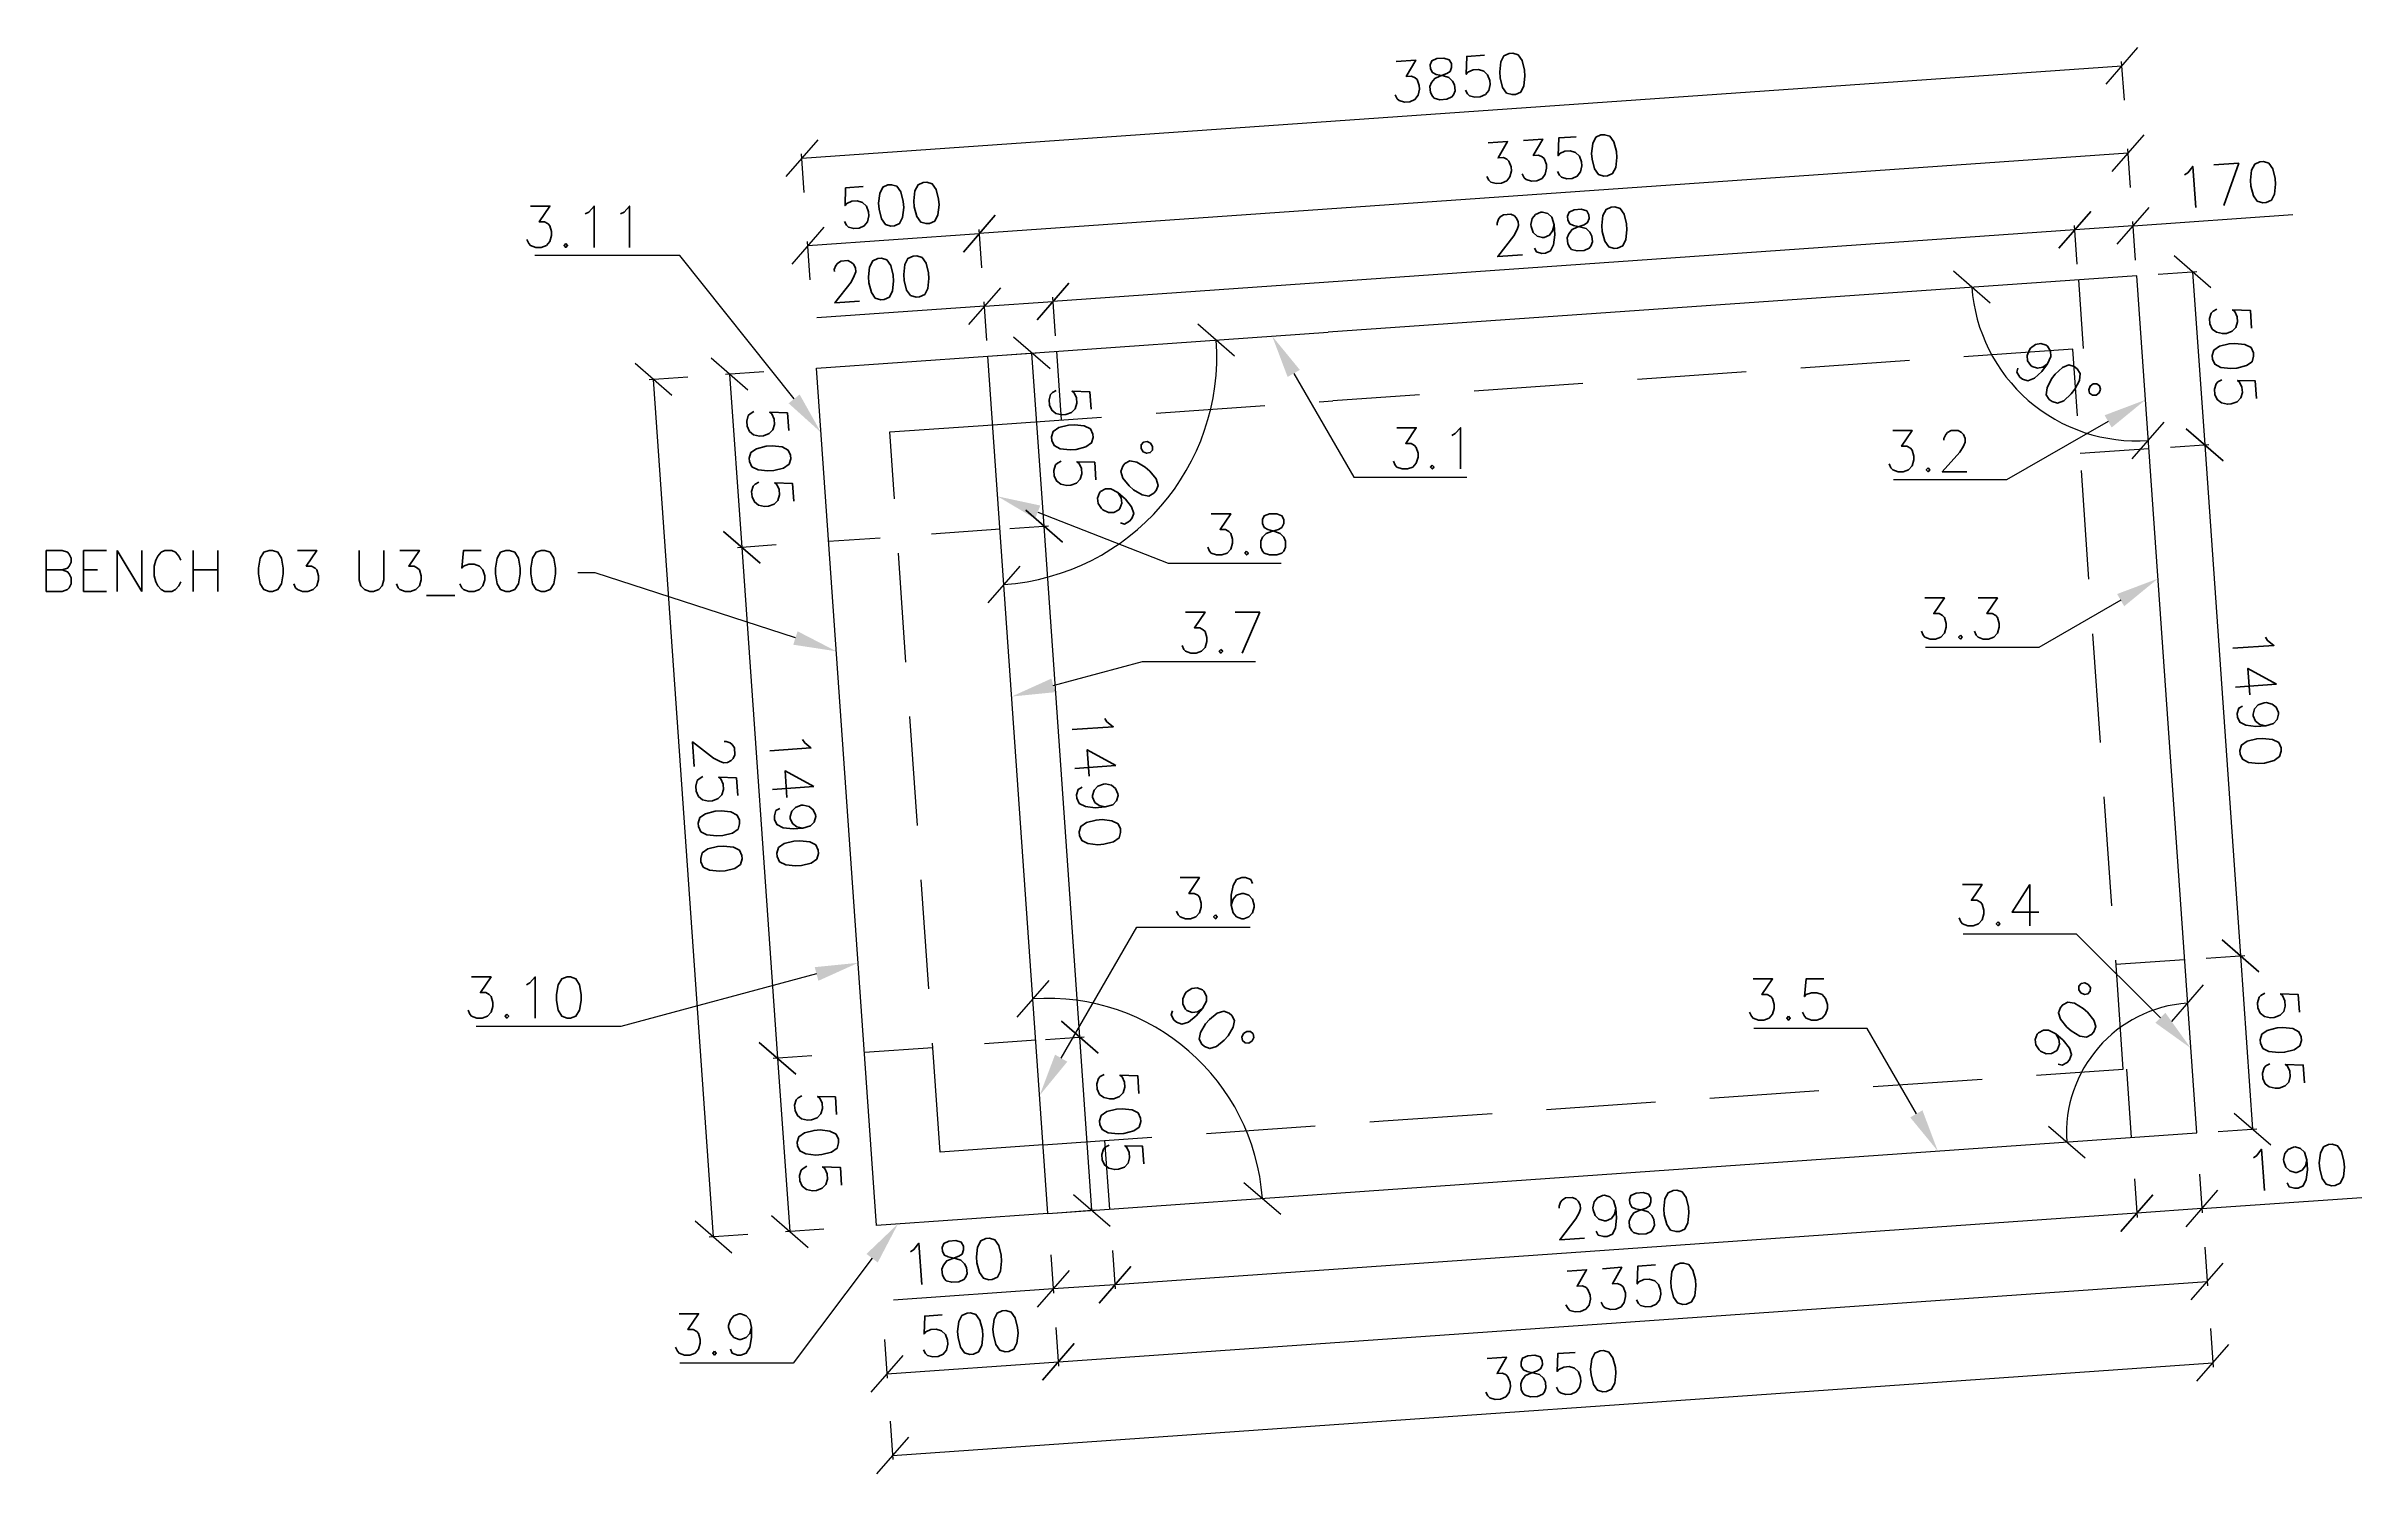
# Model space of a CAD drawing. Header units: millimetres. Extents: x 5046 to 103012, y -15969 to 47766.
# Drawn here: x 81399 to 88135, y 32828 to 36980 of the extents above; entities that cross this region are included whole.
import ezdxf
from ezdxf import colors
from ezdxf.entities.mleader import LeaderData, LeaderLine
from ezdxf.math import Vec2, Vec3

# ---------------------------------------------------------------- set-up
doc = ezdxf.new("R2010")
doc.units = ezdxf.units.MM
doc.linetypes.add('HIDDEN2', pattern=[4.7625, 3.175, -1.5875])
doc.layers.get('0').update_dxf_attribs({"lineweight": 0})
doc.layers.get('Defpoints').update_dxf_attribs({"lineweight": 0})
doc.layers.add('DIM', color=3, linetype='Continuous', lineweight=0)
for name, color, linetype in [('L_KS2 350', 150, 'Continuous'), ('L_KS2 550-350', 190, 'Continuous'), ('L_KS_inderside', 40, 'HIDDEN2'), ('L_U3 Bench', 1, 'Continuous'), ('Profil główny', 7, 'Continuous')]:
    doc.layers.add(name, color=color, linetype=linetype)
doc.styles.add('Skala 1-50', font='simplex.shx', dxfattribs={"height": 120})
doc.dimstyles.new('Skala 1-50', dxfattribs={"dimtxt": 12, "dimasz": 100, "dimexe": 12.5, "dimexo": 0.625, "dimgap": 40, "dimtad": 1, "dimdec": 0, "dimtxsty": 'Skala 1-50', "dimblk": 'OBLIQUE', "dimcen": 2.5, "dimadec": 0, "dimazin": 0, "dimtfac": 1, "dimtdec": 0, "dimtmove": 0, "dimatfit": 3, "dimldrblk": 'OBLIQUE', "dimfxl": 100, "dimfxlon": 1, "dimarcsym": 0})

# ---------------------------------------------------------------- blocks, each defined once
blk = doc.blocks.new('_Oblique')
at = {"color": 0, "linetype": 'ByBlock', "lineweight": -2}
blk.add_line((-0.5, -0.5), (0.5, 0.5), dxfattribs=at)
blk = doc.blocks.new('*D2407')
at = {"layer": 'Defpoints', "color": 0}
for p in [(87480, 36313), (87515.3, 35809.2), (87677.8, 35820.6)]:
    blk.add_point(p, dxfattribs=at)
at = {"layer": 'DIM', "color": 0, "lineweight": -2}
for p, q in [((87542.8, 36317.4), (87655, 36325.2)), ((87642.5, 36324.3), (87677.8, 35820.6)), ((87578, 35813.6), (87690.3, 35821.4))]:
    blk.add_line(p, q, dxfattribs=at)
at = {"layer": 'DIM', "color": 0, "linetype": 'ByBlock', "lineweight": -2, "xscale": 100, "yscale": 100, "zscale": 100}
for p, rotation in [((87642.5, 36324.3), 94.00541827073125), ((87677.8, 35820.6), 274.0054182707312)]:
    blk.add_blockref('_Oblique', p, dxfattribs=dict(at, rotation=rotation))
at = {"layer": 'DIM', "color": 0, "insert": (87759.9, 36079.4), "char_height": 120, "attachment_point": 5, "rotation": 274.00542, "style": 'Skala 1-50'}
blk.add_mtext('505', dxfattribs=at)
blk = doc.blocks.new('*D2408')
at = {"layer": 'Defpoints', "color": 0}
for p in [(87515.3, 35809.2), (87619.3, 34322.8), (87781.9, 34334.2)]:
    blk.add_point(p, dxfattribs=at)
at = {"layer": 'DIM', "color": 0, "lineweight": -2}
for p, q in [((87578, 35813.6), (87690.3, 35821.4)), ((87677.8, 35820.6), (87781.9, 34334.2)), ((87682.1, 34327.2), (87794.3, 34335.1))]:
    blk.add_line(p, q, dxfattribs=at)
at = {"layer": 'DIM', "color": 0, "linetype": 'ByBlock', "lineweight": -2, "xscale": 100, "yscale": 100, "zscale": 100}
for p, rotation in [((87677.8, 35820.6), 94.00541827073228), ((87781.9, 34334.2), 274.0054182707323)]:
    blk.add_blockref('_Oblique', p, dxfattribs=dict(at, rotation=rotation))
at = {"layer": 'DIM', "color": 0, "insert": (87829.6, 35084.4), "char_height": 120, "attachment_point": 5, "rotation": 274.00542, "style": 'Skala 1-50'}
blk.add_mtext('1490', dxfattribs=at)
blk = doc.blocks.new('*D2409')
at = {"layer": 'Defpoints', "color": 0}
for p in [(87619.3, 34322.8), (87654.6, 33819.1), (87817.2, 33830.4)]:
    blk.add_point(p, dxfattribs=at)
at = {"layer": 'DIM', "color": 0, "lineweight": -2}
for p, q in [((87682.1, 34327.2), (87794.3, 34335.1)), ((87781.9, 34334.2), (87817.2, 33830.4)), ((87717.4, 33823.5), (87829.6, 33831.3))]:
    blk.add_line(p, q, dxfattribs=at)
at = {"layer": 'DIM', "color": 0, "linetype": 'ByBlock', "lineweight": -2, "xscale": 100, "yscale": 100, "zscale": 100}
for p, rotation in [((87781.9, 34334.2), 94.00541827072783), ((87817.2, 33830.4), 274.0054182707278)]:
    blk.add_blockref('_Oblique', p, dxfattribs=dict(at, rotation=rotation))
at = {"layer": 'DIM', "color": 0, "insert": (87899.3, 34089.3), "char_height": 120, "attachment_point": 5, "rotation": 274.00542, "style": 'Skala 1-50'}
blk.add_mtext('505', dxfattribs=at)
blk = doc.blocks.new('*D2410')
at = {"layer": 'Defpoints', "color": 0}
for p in [(87654.6, 33819.1), (87465.1, 33805.8), (87480.5, 33585.8)]:
    blk.add_point(p, dxfattribs=at)
at = {"layer": 'DIM', "color": 0, "lineweight": -2}
for p, q in [((87473.5, 33685.5), (87481.3, 33573.3)), ((87663, 33698.8), (87670.9, 33586.6)), ((87670, 33599.1), (88134.6, 33631.6)), ((87670, 33599.1), (87480.5, 33585.8))]:
    blk.add_line(p, q, dxfattribs=at)
at = {"layer": 'DIM', "color": 0, "linetype": 'ByBlock', "lineweight": -2, "xscale": 100, "yscale": 100, "zscale": 100}
for p, rotation in [((87480.5, 33585.8), 184.0054182707321), ((87670, 33599.1), 4.005418270732084)]:
    blk.add_blockref('_Oblique', p, dxfattribs=dict(at, rotation=rotation))
at = {"layer": 'DIM', "color": 0, "insert": (87945.2, 33718.6), "char_height": 120, "attachment_point": 5, "rotation": 4.00542, "style": 'Skala 1-50'}
blk.add_mtext('190', dxfattribs=at)
blk = doc.blocks.new('*D2411')
at = {"layer": 'Defpoints', "color": 0}
for p in [(87465.1, 33805.8), (84492.4, 33597.6), (84507.8, 33377.6)]:
    blk.add_point(p, dxfattribs=at)
at = {"layer": 'DIM', "color": 0, "lineweight": -2}
for p, q in [((87473.5, 33685.5), (87481.3, 33573.3)), ((87480.5, 33585.8), (84507.8, 33377.6)), ((84500.8, 33477.4), (84508.6, 33365.2))]:
    blk.add_line(p, q, dxfattribs=at)
at = {"layer": 'DIM', "color": 0, "linetype": 'ByBlock', "lineweight": -2, "xscale": 100, "yscale": 100, "zscale": 100}
for p, rotation in [((87480.5, 33585.8), 4.005418270732286), ((84507.8, 33377.6), 184.0054182707323)]:
    blk.add_blockref('_Oblique', p, dxfattribs=dict(at, rotation=rotation))
at = {"layer": 'DIM', "color": 0, "insert": (85987.1, 33581.5), "char_height": 120, "attachment_point": 5, "rotation": 4.00542, "style": 'Skala 1-50'}
blk.add_mtext('2980', dxfattribs=at)
blk = doc.blocks.new('*D2412')
at = {"layer": 'Defpoints', "color": 0}
for p in [(84312.8, 33585.1), (84492.4, 33597.6), (84328.2, 33365.1)]:
    blk.add_point(p, dxfattribs=at)
at = {"layer": 'DIM', "color": 0, "lineweight": -2}
for p, q in [((84500.8, 33477.4), (84508.6, 33365.2)), ((84321.2, 33464.8), (84329.1, 33352.6)), ((84328.2, 33365.1), (83863.6, 33332.5)), ((84507.8, 33377.6), (84328.2, 33365.1))]:
    blk.add_line(p, q, dxfattribs=at)
at = {"layer": 'DIM', "color": 0, "linetype": 'ByBlock', "lineweight": -2, "xscale": 100, "yscale": 100, "zscale": 100}
for p, rotation in [((84328.2, 33365.1), 184.005418270699), ((84507.8, 33377.6), 4.005418270698956)]:
    blk.add_blockref('_Oblique', p, dxfattribs=dict(at, rotation=rotation))
at = {"layer": 'DIM', "color": 0, "insert": (84039, 33445.1), "char_height": 120, "attachment_point": 5, "rotation": 4.00542, "style": 'Skala 1-50'}
blk.add_mtext('180', dxfattribs=at)
blk = doc.blocks.new('*D2413')
at = {"layer": 'Defpoints', "color": 0}
for p in [(87654.6, 33819.1), (84312.8, 33585.1), (87684.9, 33386.9)]:
    blk.add_point(p, dxfattribs=at)
at = {"layer": 'DIM', "color": 0, "lineweight": -2}
for p, q in [((87677.9, 33486.7), (87685.7, 33374.4)), ((84343.1, 33152.9), (87684.9, 33386.9)), ((84336.1, 33252.7), (84343.9, 33140.4))]:
    blk.add_line(p, q, dxfattribs=at)
at = {"layer": 'DIM', "color": 0, "linetype": 'ByBlock', "lineweight": -2, "xscale": 100, "yscale": 100, "zscale": 100}
for p, rotation in [((87684.9, 33386.9), 4.005418270730484), ((84343.1, 33152.9), 184.0054182707305)]:
    blk.add_blockref('_Oblique', p, dxfattribs=dict(at, rotation=rotation))
at = {"layer": 'DIM', "color": 0, "insert": (86007, 33369.7), "char_height": 120, "attachment_point": 5, "rotation": 4.00542, "style": 'Skala 1-50'}
blk.add_mtext('3350', dxfattribs=at)
blk = doc.blocks.new('*D2414')
at = {"layer": 'Defpoints', "color": 0}
for p in [(83814, 33550.1), (84312.8, 33585.1), (84343.1, 33152.9)]:
    blk.add_point(p, dxfattribs=at)
at = {"layer": 'DIM', "color": 0, "lineweight": -2}
for p, q in [((83837.3, 33217.7), (83845.1, 33105.5)), ((84336.1, 33252.7), (84343.9, 33140.4)), ((83844.3, 33118), (84343.1, 33152.9))]:
    blk.add_line(p, q, dxfattribs=at)
at = {"layer": 'DIM', "color": 0, "linetype": 'ByBlock', "lineweight": -2, "xscale": 100, "yscale": 100, "zscale": 100}
for p, rotation in [((83844.3, 33118), 184.0054182707296), ((84343.1, 33152.9), 4.005418270729635)]:
    blk.add_blockref('_Oblique', p, dxfattribs=dict(at, rotation=rotation))
at = {"layer": 'DIM', "color": 0, "insert": (84086.7, 33235.2), "char_height": 120, "attachment_point": 5, "rotation": 4.00542, "style": 'Skala 1-50'}
blk.add_mtext('500', dxfattribs=at)
blk = doc.blocks.new('*D2415')
at = {"layer": 'Defpoints', "color": 0}
for p in [(87654.6, 33819.1), (83814, 33550.1), (87701.5, 33150)]:
    blk.add_point(p, dxfattribs=at)
at = {"layer": 'DIM', "color": 0, "lineweight": -2}
for p, q in [((87694.5, 33249.8), (87702.3, 33137.6)), ((83860.9, 32881.1), (87701.5, 33150)), ((83853.9, 32980.9), (83861.7, 32868.7))]:
    blk.add_line(p, q, dxfattribs=at)
at = {"layer": 'DIM', "color": 0, "linetype": 'ByBlock', "lineweight": -2, "xscale": 100, "yscale": 100, "zscale": 100}
for p, rotation in [((87701.5, 33150), 4.005418270730374), ((83860.9, 32881.1), 184.0054182707304)]:
    blk.add_blockref('_Oblique', p, dxfattribs=dict(at, rotation=rotation))
at = {"layer": 'DIM', "color": 0, "insert": (85774.2, 33115.3), "char_height": 120, "attachment_point": 5, "rotation": 4.00542, "style": 'Skala 1-50'}
blk.add_mtext('3850', dxfattribs=at)
blk = doc.blocks.new('*D2416')
at = {"layer": 'Defpoints', "color": 0}
for p in [(83639.4, 36044), (83165.1, 36010.8), (83814, 33550.1)]:
    blk.add_point(p, dxfattribs=at)
at = {"layer": 'DIM', "color": 0, "lineweight": -2}
for p, q in [((83264.8, 36017.8), (83152.6, 36009.9)), ((83339.7, 33516.9), (83165.1, 36010.8)), ((83439.5, 33523.9), (83327.2, 33516.1))]:
    blk.add_line(p, q, dxfattribs=at)
at = {"layer": 'DIM', "color": 0, "linetype": 'ByBlock', "lineweight": -2, "xscale": 100, "yscale": 100, "zscale": 100}
for p, rotation in [((83165.1, 36010.8), 94.00541827073118), ((83339.7, 33516.9), 274.0054182707311)]:
    blk.add_blockref('_Oblique', p, dxfattribs=dict(at, rotation=rotation))
at = {"layer": 'DIM', "color": 0, "insert": (83352.2, 34770.9), "char_height": 120, "attachment_point": 5, "rotation": 274.00542, "style": 'Skala 1-50'}
blk.add_mtext('2500', dxfattribs=at)
blk = doc.blocks.new('*D2417')
at = {"layer": 'Defpoints', "color": 0}
for p in [(84113.2, 36435.2), (83639.4, 36044), (84138.2, 36079)]:
    blk.add_point(p, dxfattribs=at)
at = {"layer": 'DIM', "color": 0, "lineweight": -2}
for p, q in [((84120.2, 36335.5), (84112.3, 36447.7)), ((83621.4, 36300.6), (83613.6, 36412.8)), ((83614.4, 36400.3), (84113.2, 36435.2))]:
    blk.add_line(p, q, dxfattribs=at)
at = {"layer": 'DIM', "color": 0, "linetype": 'ByBlock', "lineweight": -2, "xscale": 100, "yscale": 100, "zscale": 100}
for p, rotation in [((83614.4, 36400.3), 184.005418270742), ((84113.2, 36435.2), 4.005418270742009)]:
    blk.add_blockref('_Oblique', p, dxfattribs=dict(at, rotation=rotation))
at = {"layer": 'DIM', "color": 0, "insert": (83856.8, 36517.5), "char_height": 120, "attachment_point": 5, "rotation": 4.00542, "style": 'Skala 1-50'}
blk.add_mtext('500', dxfattribs=at)
blk = doc.blocks.new('*D2418')
at = {"layer": 'Defpoints', "color": 0}
for p in [(84277.5, 34088.8), (84405.6, 34097.8), (84312.8, 33585.1)]:
    blk.add_point(p, dxfattribs=at)
at = {"layer": 'DIM', "color": 0, "lineweight": -2}
for p, q in [((84305.9, 34090.8), (84418.1, 34098.7)), ((84440.9, 33594), (84405.6, 34097.8)), ((84341.1, 33587), (84453.4, 33594.9))]:
    blk.add_line(p, q, dxfattribs=at)
at = {"layer": 'DIM', "color": 0, "linetype": 'ByBlock', "lineweight": -2, "xscale": 100, "yscale": 100, "zscale": 100}
for p, rotation in [((84405.6, 34097.8), 94.00541827072796), ((84440.9, 33594), 274.0054182707279)]:
    blk.add_blockref('_Oblique', p, dxfattribs=dict(at, rotation=rotation))
at = {"layer": 'DIM', "color": 0, "insert": (84523, 33852.9), "char_height": 120, "attachment_point": 5, "rotation": 274.00542, "style": 'Skala 1-50'}
blk.add_mtext('505', dxfattribs=at)
blk = doc.blocks.new('*D2419')
at = {"layer": 'Defpoints', "color": 0}
for p in [(84173.4, 35575.2), (84301.5, 35584.2), (84277.5, 34088.8)]:
    blk.add_point(p, dxfattribs=at)
at = {"layer": 'DIM', "color": 0, "lineweight": -2}
for p, q in [((84201.8, 35577.2), (84314, 35585)), ((84405.6, 34097.8), (84301.5, 35584.2)), ((84305.9, 34090.8), (84418.1, 34098.7))]:
    blk.add_line(p, q, dxfattribs=at)
at = {"layer": 'DIM', "color": 0, "linetype": 'ByBlock', "lineweight": -2, "xscale": 100, "yscale": 100, "zscale": 100}
for p, rotation in [((84301.5, 35584.2), 94.00541827072777), ((84405.6, 34097.8), 274.0054182707278)]:
    blk.add_blockref('_Oblique', p, dxfattribs=dict(at, rotation=rotation))
at = {"layer": 'DIM', "color": 0, "insert": (84453.3, 34848), "char_height": 120, "attachment_point": 5, "rotation": 274.00542, "style": 'Skala 1-50'}
blk.add_mtext('1490', dxfattribs=at)
blk = doc.blocks.new('*D2420')
at = {"layer": 'Defpoints', "color": 0}
for p in [(84138.2, 36079), (84266.3, 36087.9), (84173.4, 35575.2)]:
    blk.add_point(p, dxfattribs=at)
at = {"layer": 'DIM', "color": 0, "lineweight": -2}
for p, q in [((84166.5, 36080.9), (84278.7, 36088.8)), ((84301.5, 35584.2), (84266.3, 36087.9)), ((84201.8, 35577.2), (84314, 35585))]:
    blk.add_line(p, q, dxfattribs=at)
at = {"layer": 'DIM', "color": 0, "linetype": 'ByBlock', "lineweight": -2, "xscale": 100, "yscale": 100, "zscale": 100}
for p, rotation in [((84266.3, 36087.9), 94.00541827073033), ((84301.5, 35584.2), 274.0054182707303)]:
    blk.add_blockref('_Oblique', p, dxfattribs=dict(at, rotation=rotation))
at = {"layer": 'DIM', "color": 0, "insert": (84383.7, 35843), "char_height": 120, "attachment_point": 5, "rotation": 274.00542, "style": 'Skala 1-50'}
blk.add_mtext('505', dxfattribs=at)
blk = doc.blocks.new('*D2421')
at = {"layer": 'Defpoints', "color": 0}
for p in [(84327.5, 36238.1), (84138.2, 36079), (84337.7, 36092.9)]:
    blk.add_point(p, dxfattribs=at)
at = {"layer": 'DIM', "color": 0, "lineweight": -2}
for p, q in [((84128, 36224.1), (84327.5, 36238.1)), ((84334.5, 36138.4), (84326.6, 36250.6)), ((84128, 36224.1), (83640.6, 36190)), ((84135, 36124.4), (84127.1, 36236.6))]:
    blk.add_line(p, q, dxfattribs=at)
at = {"layer": 'DIM', "color": 0, "linetype": 'ByBlock', "lineweight": -2, "xscale": 100, "yscale": 100, "zscale": 100}
for p, rotation in [((84128, 36224.1), 184.0054182707424), ((84327.5, 36238.1), 4.005418270742393)]:
    blk.add_blockref('_Oblique', p, dxfattribs=dict(at, rotation=rotation))
at = {"layer": 'DIM', "color": 0, "insert": (83827.4, 36303.3), "char_height": 120, "attachment_point": 5, "rotation": 4.00542, "style": 'Skala 1-50'}
blk.add_mtext('200', dxfattribs=at)
blk = doc.blocks.new('*D2422')
at = {"layer": 'Defpoints', "color": 0}
for p in [(87300.2, 36446.3), (87480, 36313), (87310.4, 36301.1)]:
    blk.add_point(p, dxfattribs=at)
at = {"layer": 'DIM', "color": 0, "lineweight": -2}
for p, q in [((87307.2, 36346.5), (87299.4, 36458.7)), ((87469.8, 36458.1), (87300.2, 36446.3)), ((87476.8, 36358.4), (87468.9, 36470.6)), ((87469.8, 36458.1), (87934.4, 36490.7))]:
    blk.add_line(p, q, dxfattribs=at)
at = {"layer": 'DIM', "color": 0, "linetype": 'ByBlock', "lineweight": -2, "xscale": 100, "yscale": 100, "zscale": 100}
for p, rotation in [((87469.8, 36458.1), 4.005418270722211), ((87300.2, 36446.3), 184.0054182707222)]:
    blk.add_blockref('_Oblique', p, dxfattribs=dict(at, rotation=rotation))
at = {"layer": 'DIM', "color": 0, "insert": (87745, 36577.7), "char_height": 120, "attachment_point": 5, "rotation": 4.00542, "style": 'Skala 1-50'}
blk.add_mtext('170', dxfattribs=at)
blk = doc.blocks.new('*D2423')
at = {"layer": 'Defpoints', "color": 0}
for p in [(84327.5, 36238.1), (87310.4, 36301.1), (84337.7, 36092.9)]:
    blk.add_point(p, dxfattribs=at)
at = {"layer": 'DIM', "color": 0, "lineweight": -2}
for p, q in [((87300.2, 36446.3), (84327.5, 36238.1)), ((87307.2, 36346.5), (87299.4, 36458.7)), ((84334.5, 36138.4), (84326.6, 36250.6))]:
    blk.add_line(p, q, dxfattribs=at)
at = {"layer": 'DIM', "color": 0, "linetype": 'ByBlock', "lineweight": -2, "xscale": 100, "yscale": 100, "zscale": 100}
for p, rotation in [((87300.2, 36446.3), 4.005418270728081), ((84327.5, 36238.1), 184.0054182707281)]:
    blk.add_blockref('_Oblique', p, dxfattribs=dict(at, rotation=rotation))
at = {"layer": 'DIM', "color": 0, "insert": (85806.9, 36441.9), "char_height": 120, "attachment_point": 5, "rotation": 4.00542, "style": 'Skala 1-50'}
blk.add_mtext('2980', dxfattribs=at)
blk = doc.blocks.new('*D2424')
at = {"layer": 'Defpoints', "color": 0}
for p in [(84113.2, 36435.2), (87480, 36313), (84138.2, 36079)]:
    blk.add_point(p, dxfattribs=at)
at = {"layer": 'DIM', "color": 0, "lineweight": -2}
for p, q in [((87455, 36669.2), (84113.2, 36435.2)), ((87462, 36569.5), (87454.2, 36681.7)), ((84120.2, 36335.5), (84112.3, 36447.7))]:
    blk.add_line(p, q, dxfattribs=at)
at = {"layer": 'DIM', "color": 0, "linetype": 'ByBlock', "lineweight": -2, "xscale": 100, "yscale": 100, "zscale": 100}
for p, rotation in [((87455, 36669.2), 4.005418270728637), ((84113.2, 36435.2), 184.0054182707286)]:
    blk.add_blockref('_Oblique', p, dxfattribs=dict(at, rotation=rotation))
at = {"layer": 'DIM', "color": 0, "insert": (85777.1, 36652), "char_height": 120, "attachment_point": 5, "rotation": 4.00542, "style": 'Skala 1-50'}
blk.add_mtext('3350', dxfattribs=at)
blk = doc.blocks.new('*D2425')
at = {"layer": 'Defpoints', "color": 0}
for p in [(87437.2, 36923.7), (87480, 36313), (83639.4, 36044)]:
    blk.add_point(p, dxfattribs=at)
at = {"layer": 'DIM', "color": 0, "lineweight": -2}
for p, q in [((83596.6, 36654.8), (87437.2, 36923.7)), ((87444.2, 36824), (87436.3, 36936.2)), ((83603.6, 36555), (83595.7, 36667.3))]:
    blk.add_line(p, q, dxfattribs=at)
at = {"layer": 'DIM', "color": 0, "linetype": 'ByBlock', "lineweight": -2, "xscale": 100, "yscale": 100, "zscale": 100}
for p, rotation in [((87437.2, 36923.7), 4.005418270730374), ((83596.6, 36654.8), 184.0054182707304)]:
    blk.add_blockref('_Oblique', p, dxfattribs=dict(at, rotation=rotation))
at = {"layer": 'DIM', "color": 0, "insert": (85509.9, 36889), "char_height": 120, "attachment_point": 5, "rotation": 4.00542, "style": 'Skala 1-50'}
blk.add_mtext('3850', dxfattribs=at)
blk = doc.blocks.new('*D2426')
at = {"layer": 'Defpoints', "color": 0}
for p in [(87480, 36313), (87442.8, 34133), (87654.6, 33819.1), (87654.6, 33819.1), (85302.4, 33654.4)]:
    blk.add_point(p, dxfattribs=at)
at = {"layer": 'DIM', "color": 0, "lineweight": -2}
blk.add_arc((87654.6, 33819.1), 378.7, 94.00542, 184.00542, dxfattribs=at)
at = {"layer": 'DIM', "color": 0, "linetype": 'ByBlock', "lineweight": -2, "xscale": 100, "yscale": 100, "zscale": 100}
for p, rotation in [((87628.2, 34196.9), 4.005418270731178), ((87276.8, 33792.6), 274.0054182707323)]:
    blk.add_blockref('_Oblique', p, dxfattribs=dict(at, rotation=rotation))
at = {"layer": 'DIM', "color": 0, "insert": (87293.3, 34133.1), "char_height": 120, "attachment_point": 5, "rotation": 49.00542, "style": 'Skala 1-50'}
blk.add_mtext('90%%d', dxfattribs=at)
blk = doc.blocks.new('*D2427')
at = {"layer": 'Defpoints', "color": 0}
for p in [(87480, 36313), (87480, 36313), (85127.7, 36148.2), (87081.6, 36044.2), (87654.6, 33819.1)]:
    blk.add_point(p, dxfattribs=at)
at = {"layer": 'DIM', "color": 0, "lineweight": -2}
blk.add_arc((87480, 36313), 480.6, 184.00542, 274.00542, dxfattribs=at)
at = {"layer": 'DIM', "color": 0, "linetype": 'ByBlock', "lineweight": -2, "xscale": 100, "yscale": 100, "zscale": 100}
for p, rotation in [((87000.6, 36279.4), 94.005418270724), ((87513.5, 35833.6), 4.005418270731178)]:
    blk.add_blockref('_Oblique', p, dxfattribs=dict(at, rotation=rotation))
at = {"layer": 'DIM', "color": 0, "insert": (87249.9, 36009.9), "char_height": 120, "attachment_point": 5, "rotation": 322.79253, "style": 'Skala 1-50'}
blk.add_mtext('90%%d', dxfattribs=at)
blk = doc.blocks.new('*D2428')
at = {"layer": 'Defpoints', "color": 0}
for p in [(85127.7, 36148.2), (84138.2, 36079), (84138.2, 36079), (84510.7, 35526.8), (84312.8, 33585.1)]:
    blk.add_point(p, dxfattribs=at)
at = {"layer": 'DIM', "color": 0, "lineweight": -2}
blk.add_arc((84138.2, 36079), 666.1, 274.00542, 4.00542, dxfattribs=at)
at = {"layer": 'DIM', "color": 0, "linetype": 'ByBlock', "lineweight": -2, "xscale": 100, "yscale": 100, "zscale": 100}
for p, rotation in [((84802.6, 36125.5), 94.00541827073967), ((84184.7, 35414.5), 184.0054182707283)]:
    blk.add_blockref('_Oblique', p, dxfattribs=dict(at, rotation=rotation))
at = {"layer": 'DIM', "color": 0, "insert": (84565.4, 35707.6), "char_height": 120, "attachment_point": 5, "rotation": 49.00542, "style": 'Skala 1-50'}
blk.add_mtext('90%%d', dxfattribs=at)
blk = doc.blocks.new('*D2429')
at = {"layer": 'Defpoints', "color": 0}
for p in [(84138.2, 36079), (84831.1, 33934.8), (85302.4, 33654.4), (84312.8, 33585.1), (84312.8, 33585.1)]:
    blk.add_point(p, dxfattribs=at)
at = {"layer": 'DIM', "color": 0, "lineweight": -2}
blk.add_arc((84312.8, 33585.1), 625.3, 4.00542, 94.00542, dxfattribs=at)
at = {"layer": 'DIM', "color": 0, "linetype": 'ByBlock', "lineweight": -2, "xscale": 100, "yscale": 100, "zscale": 100}
for p, rotation in [((84269.1, 34208.8), 184.0054182707283), ((84936.5, 33628.7), 274.0054182707262)]:
    blk.add_blockref('_Oblique', p, dxfattribs=dict(at, rotation=rotation))
at = {"layer": 'DIM', "color": 0, "insert": (84788.6, 34132.5), "char_height": 120, "attachment_point": 5, "rotation": 319.00542, "style": 'Skala 1-50'}
blk.add_mtext('90%%d', dxfattribs=at)
blk = doc.blocks.new('*D2430')
at = {"layer": 'Defpoints', "color": 0}
for p in [(83639.4, 36044), (83422.2, 35522.6), (83674.7, 35540.3)]:
    blk.add_point(p, dxfattribs=at)
at = {"layer": 'DIM', "color": 0, "lineweight": -2}
for p, q in [((83486.7, 36033.3), (83374.5, 36025.5)), ((83386.9, 36026.4), (83422.2, 35522.6)), ((83522, 35529.6), (83409.7, 35521.7))]:
    blk.add_line(p, q, dxfattribs=at)
at = {"layer": 'DIM', "color": 0, "linetype": 'ByBlock', "lineweight": -2, "xscale": 100, "yscale": 100, "zscale": 100}
for p, rotation in [((83386.9, 36026.4), 94.00541827073125), ((83422.2, 35522.6), 274.0054182707312)]:
    blk.add_blockref('_Oblique', p, dxfattribs=dict(at, rotation=rotation))
at = {"layer": 'DIM', "color": 0, "insert": (83504.3, 35781.5), "char_height": 120, "attachment_point": 5, "rotation": 274.00542, "style": 'Skala 1-50'}
blk.add_mtext('505', dxfattribs=at)
blk = doc.blocks.new('*D2431')
at = {"layer": 'Defpoints', "color": 0}
for p in [(83674.7, 35540.3), (83526.3, 34036.2), (83778.7, 34053.9)]:
    blk.add_point(p, dxfattribs=at)
at = {"layer": 'DIM', "color": 0, "lineweight": -2}
for p, q in [((83522, 35529.6), (83409.7, 35521.7)), ((83422.2, 35522.6), (83526.3, 34036.2)), ((83626, 34043.2), (83513.8, 34035.4))]:
    blk.add_line(p, q, dxfattribs=at)
at = {"layer": 'DIM', "color": 0, "linetype": 'ByBlock', "lineweight": -2, "xscale": 100, "yscale": 100, "zscale": 100}
for p, rotation in [((83422.2, 35522.6), 94.00541827073005), ((83526.3, 34036.2), 274.00541827073)]:
    blk.add_blockref('_Oblique', p, dxfattribs=dict(at, rotation=rotation))
at = {"layer": 'DIM', "color": 0, "insert": (83574, 34786.4), "char_height": 120, "attachment_point": 5, "rotation": 274.00542, "style": 'Skala 1-50'}
blk.add_mtext('1490', dxfattribs=at)
blk = doc.blocks.new('*D2432')
at = {"layer": 'Defpoints', "color": 0}
for p in [(83778.7, 34053.9), (83814, 33550.1), (83561.6, 33532.5)]:
    blk.add_point(p, dxfattribs=at)
at = {"layer": 'DIM', "color": 0, "lineweight": -2}
for p, q in [((83626, 34043.2), (83513.8, 34035.4)), ((83526.3, 34036.2), (83561.6, 33532.5)), ((83661.3, 33539.4), (83549.1, 33531.6))]:
    blk.add_line(p, q, dxfattribs=at)
at = {"layer": 'DIM', "color": 0, "linetype": 'ByBlock', "lineweight": -2, "xscale": 100, "yscale": 100, "zscale": 100}
for p, rotation in [((83526.3, 34036.2), 94.0054182707345), ((83561.6, 33532.5), 274.0054182707345)]:
    blk.add_blockref('_Oblique', p, dxfattribs=dict(at, rotation=rotation))
at = {"layer": 'DIM', "color": 0, "insert": (83643.7, 33791.3), "char_height": 120, "attachment_point": 5, "rotation": 274.00542, "style": 'Skala 1-50'}
blk.add_mtext('505', dxfattribs=at)

msp = doc.modelspace()

# ---------------------------------------------------------------- linework, layer by layer
at = {"layer": 'L_KS2 350'}
msp.add_lwpolyline([(85302.4, 33654.4), (87654.6, 33819.1), (87480, 36313), (85127.7, 36148.2)], dxfattribs=at)
at = {"layer": 'L_KS2 550-350'}
for points in [[(84138.2, 36079), (85127.7, 36148.2)], [(84312.8, 33585.1), (85302.4, 33654.4)]]:
    msp.add_lwpolyline(points, dxfattribs=at)
at = {"layer": 'L_KS_inderside', "color": 150, "ltscale": 100}
msp.add_lwpolyline([(85288.4, 33853.9), (87441.1, 34004.6), (87294.4, 36099.5), (85141.7, 35948.7)], dxfattribs=at)
at = {"layer": 'L_KS_inderside', "color": 190, "ltscale": 100}
for points in [[(84152.1, 35879.4), (85141.7, 35948.7)], [(84298.8, 33784.6), (85288.4, 33853.9)]]:
    msp.add_lwpolyline(points, dxfattribs=at)
at = {"layer": 'L_KS_inderside', "color": 1, "ltscale": 100}
msp.add_lwpolyline([(84298.8, 33784.6), (83999.6, 33763.6), (83852.9, 35858.5), (84152.1, 35879.4)], dxfattribs=at)
at = {"layer": 'L_U3 Bench'}
for points in [[(84312.8, 33585.1), (83814, 33550.1), (83639.4, 36044), (84138.2, 36079)], [(84312.8, 33585.1), (84138.2, 36079)]]:
    msp.add_lwpolyline(points, dxfattribs=at)
at = {"layer": 'Profil główny'}
for p, q in [((87310.4, 36301.1), (87324.4, 36101.6)), ((84337.7, 36092.9), (84351.6, 35893.4)), ((87515.3, 35809.2), (87315.7, 35795.2)), ((84173.4, 35575.2), (83973.9, 35561.2)), ((83674.7, 35540.3), (83824.3, 35550.7)), ((87619.3, 34322.8), (87419.8, 34308.9)), ((84277.5, 34088.8), (84127.9, 34078.4)), ((83778.7, 34053.9), (83978.2, 34067.9)), ((87465.1, 33805.8), (87451.2, 34004.6)), ((84492.4, 33597.6), (84478.4, 33797.1))]:
    msp.add_line(p, q, dxfattribs=at)

# ---------------------------------------------------------------- dimensions: what is measured, and where the dimension line sits
at = {"layer": 'DIM'}
for p1, p2, distance, picture, middle in [((83639.4, 36044), (87480, 36313), 612.2, '*D2425', (85509.9, 36889)), ((87480, 36313), (84138.2, 36079), -357.2, '*D2424', (85777.1, 36652)), ((83639.4, 36044), (84138.2, 36079), 357.2, '*D2417', (83856.8, 36517.5)), ((87310.4, 36301.1), (84337.7, 36092.9), -145.5, '*D2423', (85806.9, 36441.9)), ((87480, 36313), (87515.3, 35809.2), 162.9, '*D2407', (87759.9, 36079.4)), ((84173.4, 35575.2), (84138.2, 36079), -128.4, '*D2420', (84383.7, 35843)), ((83814, 33550.1), (83639.4, 36044), 475.5, '*D2416', (83352.2, 34770.9)), ((83639.4, 36044), (83674.7, 35540.3), -253.1, '*D2430', (83504.3, 35781.5)), ((87515.3, 35809.2), (87619.3, 34322.8), 162.9, '*D2408', (87829.6, 35084.4)), ((83674.7, 35540.3), (83778.7, 34053.9), -253.1, '*D2431', (83574, 34786.4)), ((84277.5, 34088.8), (84173.4, 35575.2), -128.4, '*D2419', (84453.3, 34848)), ((87619.3, 34322.8), (87654.6, 33819.1), 162.9, '*D2409', (87899.3, 34089.3)), ((83778.7, 34053.9), (83814, 33550.1), -253.1, '*D2432', (83643.7, 33791.3)), ((84312.8, 33585.1), (84277.5, 34088.8), -128.4, '*D2418', (84523, 33852.9)), ((83814, 33550.1), (87654.6, 33819.1), -670.7, '*D2415', (85774.2, 33115.3)), ((84312.8, 33585.1), (87654.6, 33819.1), -433.2, '*D2413', (86007, 33369.7)), ((87465.1, 33805.8), (84492.4, 33597.6), 220.5, '*D2411', (85987.1, 33581.5)), ((83814, 33550.1), (84312.8, 33585.1), -433.2, '*D2414', (84086.7, 33235.2))]:
    dim = msp.add_aligned_dim(p1=p1, p2=p2, distance=distance, dimstyle='Skala 1-50', dxfattribs=at)
    dim.commit()
    dim.dimension.update_dxf_attribs({"geometry": picture, "text_midpoint": middle})
for base, p1, p2, angle, picture, middle in [((87300.2, 36446.3), (87480, 36313), (87310.4, 36301.1), 184.00542, '*D2422', (87752, 36477.9)), ((84327.5, 36238.1), (84138.2, 36079), (84337.7, 36092.9), 4.00542, '*D2421', (83834.4, 36203.6)), ((87480.5, 33585.8), (87654.6, 33819.1), (87465.1, 33805.8), 184.00542, '*D2410', (87952.2, 33618.8)), ((84328.2, 33365.1), (84492.4, 33597.6), (84312.8, 33585.1), 184.00542, '*D2412', (84046, 33345.3))]:
    dim = msp.add_linear_dim(base=base, p1=p1, p2=p2, angle=angle, dimstyle='Skala 1-50', dxfattribs=at)
    dim.commit()
    dim.dimension.update_dxf_attribs({"geometry": picture, "text_midpoint": middle, "dimtype": 161})
dim = msp.add_angular_dim_2l(base=(87081.6, 36044.2), line1=((87654.6, 33819.1), (87480, 36313)), line2=((87480, 36313), (85127.7, 36148.2)), dimstyle='Skala 1-50', dxfattribs=at)
dim.commit()
dim.dimension.update_dxf_attribs({"geometry": '*D2427', "text_midpoint": (87189.4, 35930.2), "dimtype": 162})
for base, line1, line2, picture, middle in [((87442.8, 34133), ((85302.4, 33654.4), (87654.6, 33819.1)), ((87654.6, 33819.1), (87480, 36313)), '*D2426', (87293.3, 34133.1)), ((84510.7, 35526.8), ((84312.8, 33585.1), (84138.2, 36079)), ((84138.2, 36079), (85127.7, 36148.2)), '*D2428', (84565.4, 35707.6)), ((84831.1, 33934.8), ((84312.8, 33585.1), (84138.2, 36079)), ((84312.8, 33585.1), (85302.4, 33654.4)), '*D2429', (84788.6, 34132.5))]:
    dim = msp.add_angular_dim_2l(base=base, line1=line1, line2=line2, dimstyle='Skala 1-50', dxfattribs=at)
    dim.commit()
    dim.dimension.update_dxf_attribs({"geometry": picture, "text_midpoint": middle})

# ---------------------------------------------------------------- leaders
ml = msp.add_multileader_mtext('Standard', dxfattribs=at)
ml.set_content('3.11', style='Skala 1-50')
ml.set_leader_properties()
ml.build(insert=Vec2(0, 0))
ml.multileader.update_dxf_attribs({"has_text_frame": 1, "text_left_attachment_type": 5, "text_right_attachment_type": 5, "dogleg_length": 50, "arrow_head_size": 125})
ctx = ml.context
ctx.base_point, ctx.char_height, ctx.arrow_head_size, ctx.landing_gap_size, ctx.plane_origin = Vec3(82800.2, 36371.3), 120, 125, 50, Vec3(83652.5, 35856.8)
ctx.left_attachment, ctx.right_attachment, ctx.text_align_type = 5, 5, 2
notes = []
notes.append((ctx, [(0, (1, 1, 0), (83241.7, 36371.3), (-1, 0), 50, [(0, [(83652.5, 35856.8)], 0, [])])]))
ctx.mtext.insert, ctx.mtext.alignment, ctx.mtext.flow_direction = Vec3(83141.7, 36515.3), 3, 5
ml = msp.add_multileader_mtext('Standard', dxfattribs=at)
ml.set_content('3.1', style='Skala 1-50')
ml.set_leader_properties()
ml.build(insert=Vec2(0, 0))
ml.multileader.update_dxf_attribs({"has_text_frame": 1, "text_left_attachment_type": 5, "text_right_attachment_type": 5, "dogleg_length": 50, "arrow_head_size": 125})
ctx = ml.context
ctx.base_point, ctx.char_height, ctx.arrow_head_size, ctx.landing_gap_size, ctx.plane_origin = Vec3(85252.2, 35726.6), 120, 125, 50, Vec3(84965.3, 36136.9)
ctx.left_attachment, ctx.right_attachment = 5, 5
notes.append((ctx, [(0, (1, 1, 0), (85202.2, 35726.6), (1, 0), 50, [(0, [(84965.3, 36136.9)], 0, [])])]))
ctx.mtext.insert, ctx.mtext.flow_direction = Vec3(85302.2, 35870.6), 5
ml = msp.add_multileader_mtext('Standard', dxfattribs=at)
ml.set_content('3.2', style='Skala 1-50')
ml.set_leader_properties()
ml.build(insert=Vec2(0, 0))
ml.multileader.update_dxf_attribs({"has_text_frame": 1, "text_left_attachment_type": 5, "text_right_attachment_type": 5, "dogleg_length": 50, "arrow_head_size": 125})
ctx = ml.context
ctx.base_point, ctx.char_height, ctx.arrow_head_size, ctx.landing_gap_size, ctx.plane_origin = Vec3(86700.3, 35718.6), 120, 125, 50, Vec3(87505.3, 35951.6)
ctx.left_attachment, ctx.right_attachment, ctx.text_align_type = 5, 5, 2
notes.append((ctx, [(0, (1, 1, 0), (87101.7, 35718.6), (-1, 0), 50, [(0, [(87505.3, 35951.6)], 0, [])])]))
ctx.mtext.insert, ctx.mtext.alignment, ctx.mtext.flow_direction = Vec3(87001.7, 35862.6), 3, 5
ml = msp.add_multileader_mtext('Standard', dxfattribs=at)
ml.set_content('3.8', style='Skala 1-50')
ml.set_leader_properties()
ml.build(insert=Vec2(0, 0))
ml.multileader.update_dxf_attribs({"has_text_frame": 1, "text_left_attachment_type": 5, "text_right_attachment_type": 5, "dogleg_length": 50, "arrow_head_size": 125})
ctx = ml.context
ctx.base_point, ctx.char_height, ctx.arrow_head_size, ctx.landing_gap_size, ctx.plane_origin = Vec3(84712.2, 35476.4), 120, 125, 50, Vec3(84166.7, 35670.9)
ctx.left_attachment, ctx.right_attachment = 5, 5
notes.append((ctx, [(0, (1, 1, 0), (84662.2, 35476.4), (1, 0), 50, [(0, [(84166.7, 35670.9)], 0, [])])]))
ctx.mtext.insert, ctx.mtext.flow_direction = Vec3(84762.2, 35620.4), 5
ml = msp.add_multileader_mtext('Standard', dxfattribs=at)
ml.set_content('BENCH 03 U3_500', style='Skala 1-50')
ml.set_leader_properties()
ml.build(insert=Vec2(0, 0))
ml.multileader.update_dxf_attribs({"text_left_attachment_type": 5, "text_right_attachment_type": 3, "dogleg_length": 50, "arrow_head_size": 125})
ctx = ml.context
ctx.base_point, ctx.char_height, ctx.arrow_head_size, ctx.landing_gap_size, ctx.plane_origin = Vec3(81114.2, 35382.4), 120, 125, 50, Vec3(84143.7, 36023.4)
ctx.left_attachment, ctx.right_attachment, ctx.text_align_type = 5, 3, 2
notes.append((ctx, [(0, (1, 1, 0), (82995.6, 35448.2), (-1, 0), 50, [(0, [(83697.1, 35220.3)], 0, [])])]))
ctx.mtext.insert, ctx.mtext.alignment, ctx.mtext.flow_direction = Vec3(82895.6, 35513.9), 3, 5
ml = msp.add_multileader_mtext('Standard', dxfattribs=at)
ml.set_content('3.3', style='Skala 1-50')
ml.set_leader_properties()
ml.build(insert=Vec2(0, 0))
ml.multileader.update_dxf_attribs({"has_text_frame": 1, "text_left_attachment_type": 5, "text_right_attachment_type": 5, "dogleg_length": 50, "arrow_head_size": 125})
ctx = ml.context
ctx.base_point, ctx.char_height, ctx.arrow_head_size, ctx.landing_gap_size, ctx.plane_origin = Vec3(86794.1, 35231.7), 120, 125, 50, Vec3(87541.7, 35431.6)
ctx.left_attachment, ctx.right_attachment, ctx.text_align_type = 5, 5, 2
notes.append((ctx, [(0, (1, 1, 0), (87195.6, 35231.7), (-1, 0), 50, [(0, [(87541.7, 35431.6)], 0, [])])]))
ctx.mtext.insert, ctx.mtext.alignment, ctx.mtext.flow_direction = Vec3(87095.6, 35375.7), 3, 5
ml = msp.add_multileader_mtext('Standard', dxfattribs=at)
ml.set_content('3.7', style='Skala 1-50')
ml.set_leader_properties()
ml.build(insert=Vec2(0, 0))
ml.multileader.update_dxf_attribs({"has_text_frame": 1, "text_left_attachment_type": 5, "text_right_attachment_type": 5, "dogleg_length": 50, "arrow_head_size": 125})
ctx = ml.context
ctx.base_point, ctx.char_height, ctx.arrow_head_size, ctx.landing_gap_size, ctx.plane_origin = Vec3(84637.5, 35190.5), 120, 125, 50, Vec3(84207.5, 35088.7)
ctx.left_attachment, ctx.right_attachment = 5, 5
notes.append((ctx, [(0, (1, 1, 0), (84587.5, 35190.5), (1, 0), 50, [(0, [(84207.5, 35088.7)], 0, [])])]))
ctx.mtext.insert, ctx.mtext.flow_direction = Vec3(84687.5, 35334.5), 5
ml = msp.add_multileader_mtext('Standard', dxfattribs=at)
ml.set_content('3.6', style='Skala 1-50')
ml.set_leader_properties()
ml.build(insert=Vec2(0, 0))
ml.multileader.update_dxf_attribs({"has_text_frame": 1, "text_left_attachment_type": 5, "text_right_attachment_type": 5, "dogleg_length": 50, "arrow_head_size": 125})
ctx = ml.context
ctx.base_point, ctx.char_height, ctx.arrow_head_size, ctx.landing_gap_size, ctx.plane_origin = Vec3(84621.4, 34417.8), 120, 125, 50, Vec3(84288.8, 33928.3)
ctx.left_attachment, ctx.right_attachment = 5, 5
notes.append((ctx, [(0, (1, 1, 0), (84571.4, 34417.8), (1, 0), 50, [(0, [(84288.8, 33928.3)], 0, [])])]))
ctx.mtext.insert, ctx.mtext.flow_direction = Vec3(84671.4, 34561.8), 5
ml = msp.add_multileader_mtext('Standard', dxfattribs=at)
ml.set_content('3.4', style='Skala 1-50')
ml.set_leader_properties()
ml.build(insert=Vec2(0, 0))
ml.multileader.update_dxf_attribs({"has_text_frame": 1, "text_left_attachment_type": 5, "text_right_attachment_type": 5, "dogleg_length": 50, "arrow_head_size": 125})
ctx = ml.context
ctx.base_point, ctx.char_height, ctx.arrow_head_size, ctx.landing_gap_size, ctx.plane_origin = Vec3(86898.1, 34397.8), 120, 125, 50, Vec3(87637.3, 34065.7)
ctx.left_attachment, ctx.right_attachment, ctx.text_align_type = 5, 5, 2
notes.append((ctx, [(0, (1, 1, 0), (87305.2, 34397.8), (-1, 0), 50, [(0, [(87637.3, 34065.7)], 0, [])])]))
ctx.mtext.insert, ctx.mtext.alignment, ctx.mtext.flow_direction = Vec3(87205.2, 34541.8), 3, 5
ml = msp.add_multileader_mtext('Standard', dxfattribs=at)
ml.set_content('3.10', style='Skala 1-50')
ml.set_leader_properties()
ml.build(insert=Vec2(0, 0))
ml.multileader.update_dxf_attribs({"has_text_frame": 1, "text_left_attachment_type": 5, "text_right_attachment_type": 5, "dogleg_length": 50, "arrow_head_size": 125})
ctx = ml.context
ctx.base_point, ctx.char_height, ctx.arrow_head_size, ctx.landing_gap_size, ctx.plane_origin = Vec3(82577.5, 34128.9), 120, 125, 50, Vec3(83760.5, 34313.9)
ctx.left_attachment, ctx.right_attachment, ctx.text_align_type = 5, 5, 2
notes.append((ctx, [(0, (1, 1, 0), (83070.4, 34128.9), (-1, 0), 50, [(0, [(83760.5, 34313.9)], 0, [])])]))
ctx.mtext.insert, ctx.mtext.alignment, ctx.mtext.flow_direction = Vec3(82970.4, 34272.9), 3, 5
ml = msp.add_multileader_mtext('Standard', dxfattribs=at)
ml.set_content('3.5', style='Skala 1-50')
ml.set_leader_properties()
ml.build(insert=Vec2(0, 0))
ml.multileader.update_dxf_attribs({"has_text_frame": 1, "text_left_attachment_type": 5, "text_right_attachment_type": 5, "dogleg_length": 50, "arrow_head_size": 125})
ctx = ml.context
ctx.base_point, ctx.char_height, ctx.arrow_head_size, ctx.landing_gap_size, ctx.plane_origin = Vec3(86294.1, 34123.1), 120, 125, 50, Vec3(86901.5, 33766.3)
ctx.left_attachment, ctx.right_attachment, ctx.text_align_type = 5, 5, 2
notes.append((ctx, [(0, (1, 1, 0), (86695.6, 34123.1), (-1, 0), 50, [(0, [(86901.5, 33766.3)], 0, [])])]))
ctx.mtext.insert, ctx.mtext.alignment, ctx.mtext.flow_direction = Vec3(86595.6, 34267.1), 3, 5
ml = msp.add_multileader_mtext('Standard', dxfattribs=at)
ml.set_content('3.9', style='Skala 1-50')
ml.set_leader_properties()
ml.build(insert=Vec2(0, 0))
ml.multileader.update_dxf_attribs({"has_text_frame": 1, "text_left_attachment_type": 5, "text_right_attachment_type": 5, "dogleg_length": 50, "arrow_head_size": 125})
ctx = ml.context
ctx.base_point, ctx.char_height, ctx.arrow_head_size, ctx.landing_gap_size, ctx.plane_origin = Vec3(83175.6, 33148.9), 120, 125, 50, Vec3(83876.5, 33554.5)
ctx.left_attachment, ctx.right_attachment, ctx.text_align_type = 5, 5, 2
notes.append((ctx, [(0, (1, 1, 0), (83571.3, 33148.9), (-1, 0), 50, [(0, [(83876.5, 33554.5)], 0, [])])]))
ctx.mtext.insert, ctx.mtext.alignment, ctx.mtext.flow_direction = Vec3(83471.3, 33292.9), 3, 5
for ctx, leaders in notes:
    for number, flags, end, landing, length, lines in leaders:
        leader = LeaderData()
        leader.index, (leader.has_last_leader_line, leader.has_dogleg_vector, leader.attachment_direction) = number, flags
        leader.last_leader_point, leader.dogleg_vector, leader.dogleg_length = Vec3(end), Vec3(landing), length
        for number, points, colour, breaks in lines:
            line = LeaderLine()
            line.index, line.vertices, line.color, line.breaks = number, Vec3.list(points), colors.encode_raw_color(colour), breaks
            leader.lines.append(line)
        ctx.leaders.append(leader)

doc.saveas('drawing.dxf')
